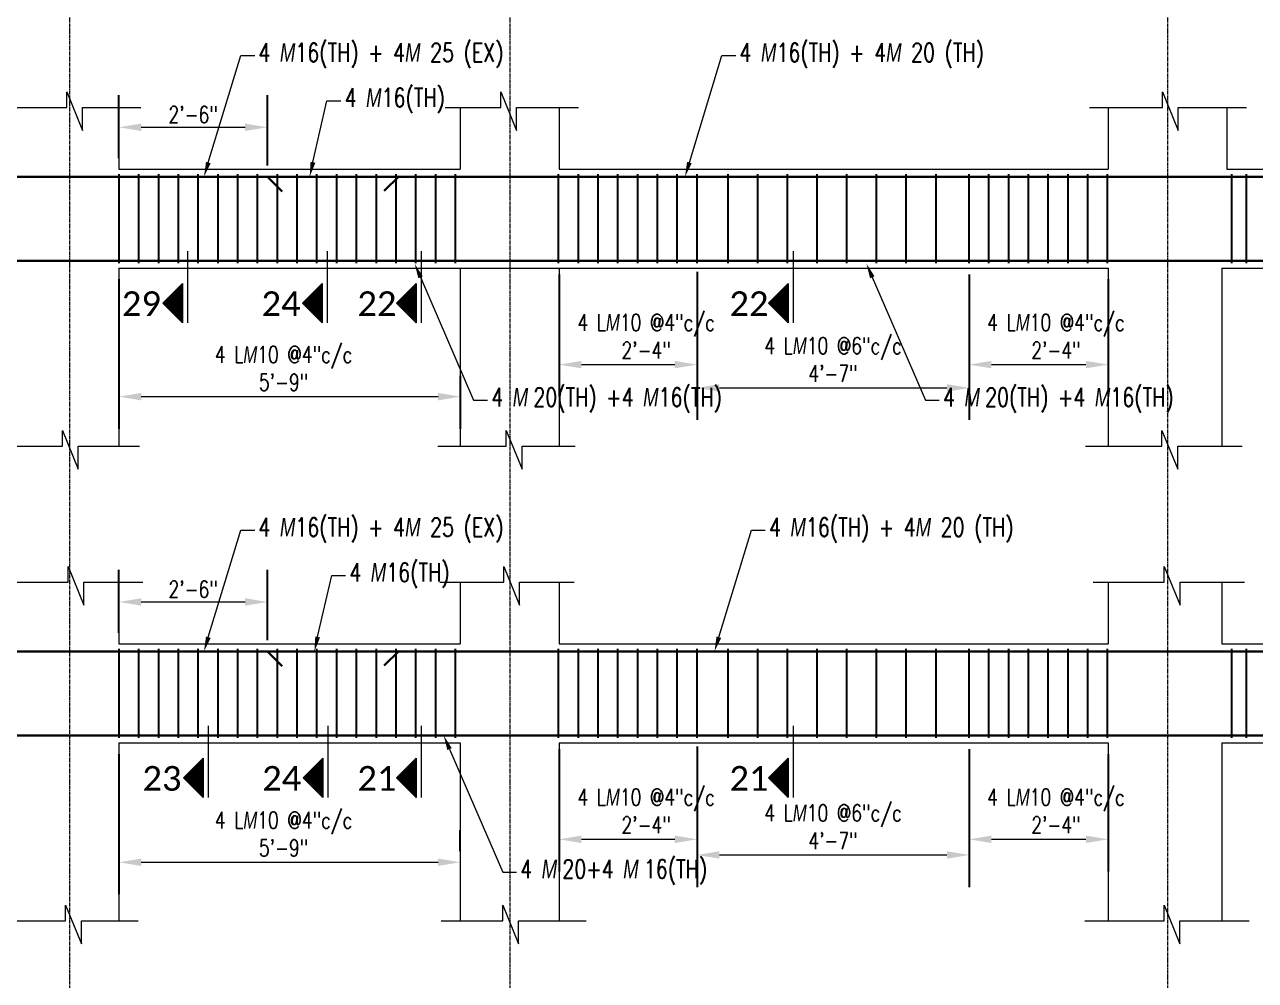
# Model space of a CAD drawing. Header units: inches. Extents: x 0 to 162649, y -36601 to -26324.
# Drawn here: x 155912.2 to 156161, y -35389.5 to -35196.2 of the extents above; entities that cross this region are included whole.
import ezdxf
from ezdxf import colors
from ezdxf.entities.mleader import LeaderData, LeaderLine
from ezdxf.math import Vec2, Vec3

# ---------------------------------------------------------------- set-up
doc = ezdxf.new("R2010")
doc.units = ezdxf.units.IN
doc.header["$MEASUREMENT"] = 0
doc.linetypes.add('CENTER2', pattern=[1.125, 0.75, -0.125, 0.125, -0.125])
for name, color, linetype, lineweight in [('Cen', 9, 'CENTER2', 5), ('Dim', 1, 'Continuous', 13), ('dimention', 1, 'Continuous', 13), ('hatch', 252, 'Continuous', 0), ('OL_AR_Text', 140, 'Continuous', 5), ('Rein', 3, 'Continuous', 30), ('Stirrups', 191, 'Continuous', 25), ('TEXT', 7, 'Continuous', 9)]:
    doc.layers.add(name, color=color, linetype=linetype, lineweight=lineweight)
doc.styles.add('1-8 Annotative Text', font='calibri.ttf', dxfattribs={"height": 0.125})
doc.styles.add('DIM', font='simplex.shx', dxfattribs={"width": 0.75})
doc.dimstyles.get("Standard").update_dxf_attribs({"dimscale": 36, "dimtxt": 0.09375, "dimasz": 0.125, "dimexe": 0.18, "dimexo": 0.0625, "dimgap": 0.015625, "dimtad": 1, "dimdec": 0, "dimzin": 0, "dimdsep": 46, "dimlunit": 4, "dimtxsty": 'DIM', "dimcen": 0.09, "dimadec": 0, "dimazin": 0, "dimtfac": 0.75, "dimtdec": 0, "dimtmove": 0, "dimatfit": 3, "dimfxl": 1, "dimtolj": 1, "dimtzin": 0, "dimlwd": 9, "dimarcsym": 0})

# ---------------------------------------------------------------- blocks, each defined once
blk = doc.blocks.new('*D181')
at = {"layer": 'Defpoints', "color": 0, "transparency": 16777216}
for p in [(155961.31, -35313), (155931.31, -35321.5), (155961.31, -35323)]:
    blk.add_point(p, dxfattribs=at)
at = {"layer": 'dimention', "color": 0, "lineweight": -2, "transparency": 16777216}
for p, q in [((155931.31, -35319.25), (155931.31, -35306.52)), ((155961.31, -35320.75), (155961.31, -35306.52))]:
    blk.add_line(p, q, dxfattribs=at)
at = {"layer": 'dimention', "color": 0, "lineweight": 9, "transparency": 16777216}
blk.add_line((155935.81, -35313), (155956.81, -35313), dxfattribs=at)
at = {"layer": 'dimention', "color": 0, "transparency": 16777216}
for points in [[(155935.81, -35312.25), (155935.81, -35313.75), (155931.31, -35313)], [(155956.81, -35312.25), (155956.81, -35313.75), (155961.31, -35313)]]:
    blk.add_solid(points, dxfattribs=at)
at = {"layer": 'dimention', "color": 0, "transparency": 16777216, "insert": (155946.31, -35310.43), "char_height": 3.375, "attachment_point": 5, "style": 'DIM'}
blk.add_mtext('\\A1;2\'-6"', dxfattribs=at)
blk = doc.blocks.new('*D192')
at = {"layer": 'Defpoints', "color": 0, "transparency": 16777216}
for p in [(155961.31, -35217), (155931.31, -35225.5), (155961.31, -35227)]:
    blk.add_point(p, dxfattribs=at)
at = {"layer": 'dimention', "color": 0, "lineweight": -2, "transparency": 16777216}
for p, q in [((155931.31, -35223.25), (155931.31, -35210.52)), ((155961.31, -35224.75), (155961.31, -35210.52))]:
    blk.add_line(p, q, dxfattribs=at)
at = {"layer": 'dimention', "color": 0, "lineweight": 9, "transparency": 16777216}
blk.add_line((155935.81, -35217), (155956.81, -35217), dxfattribs=at)
at = {"layer": 'dimention', "color": 0, "transparency": 16777216}
for points in [[(155935.81, -35216.25), (155935.81, -35217.75), (155931.31, -35217)], [(155956.81, -35216.25), (155956.81, -35217.75), (155961.31, -35217)]]:
    blk.add_solid(points, dxfattribs=at)
at = {"layer": 'dimention', "color": 0, "transparency": 16777216, "insert": (155946.31, -35214.43), "char_height": 3.375, "attachment_point": 5, "style": 'DIM'}
blk.add_mtext('\\A1;2\'-6"', dxfattribs=at)
blk = doc.blocks.new('*D341')
at = {"layer": 'Defpoints', "color": 0, "transparency": 16777216}
for p in [(156103.17, -35244.5), (156131.28, -35245.5), (156131.28, -35265)]:
    blk.add_point(p, dxfattribs=at)
at = {"layer": 'dimention', "color": 0, "lineweight": -2, "transparency": 16777216}
for p, q in [((156103.17, -35246.75), (156103.17, -35271.48)), ((156131.28, -35247.75), (156131.28, -35271.48))]:
    blk.add_line(p, q, dxfattribs=at)
at = {"layer": 'dimention', "color": 0, "lineweight": 9, "transparency": 16777216}
blk.add_line((156107.67, -35265), (156126.78, -35265), dxfattribs=at)
at = {"layer": 'dimention', "color": 0, "transparency": 16777216}
for points in [[(156107.67, -35264.25), (156107.67, -35265.75), (156103.17, -35265)], [(156126.78, -35264.25), (156126.78, -35265.75), (156131.28, -35265)]]:
    blk.add_solid(points, dxfattribs=at)
at = {"layer": 'dimention', "color": 0, "transparency": 16777216, "insert": (156120.74, -35259.29), "char_height": 3.375, "attachment_point": 5, "style": 'DIM'}
blk.add_mtext('\\A1;4 L{\\A0;\\Fgothici|c0;\\W0.75;M}10 @4"c/c\\P2\'-4"', dxfattribs=at)
blk = doc.blocks.new('*D342')
at = {"layer": 'Defpoints', "color": 0, "transparency": 16777216}
for p in [(156048.18, -35244), (156103.17, -35244.5), (156103.17, -35269.71)]:
    blk.add_point(p, dxfattribs=at)
at = {"layer": 'dimention', "color": 0, "lineweight": -2, "transparency": 16777216}
for p, q in [((156048.18, -35246.25), (156048.18, -35276.19)), ((156103.17, -35246.75), (156103.17, -35276.19))]:
    blk.add_line(p, q, dxfattribs=at)
at = {"layer": 'dimention', "color": 0, "lineweight": 9, "transparency": 16777216}
blk.add_line((156052.68, -35269.71), (156098.67, -35269.71), dxfattribs=at)
at = {"layer": 'dimention', "color": 0, "transparency": 16777216}
for points in [[(156052.68, -35268.96), (156052.68, -35270.46), (156048.18, -35269.71)], [(156098.67, -35268.96), (156098.67, -35270.46), (156103.17, -35269.71)]]:
    blk.add_solid(points, dxfattribs=at)
at = {"layer": 'dimention', "color": 0, "transparency": 16777216, "insert": (156075.67, -35264), "char_height": 3.375, "attachment_point": 5, "style": 'DIM'}
blk.add_mtext('\\A1;4 L{\\A0;\\Fgothici|c0;\\W0.75;M}10 @6"c/c\\P4\'-7"', dxfattribs=at)
blk = doc.blocks.new('*D340')
at = {"layer": 'Defpoints', "color": 0, "transparency": 16777216}
for p in [(156020.31, -35244.5), (156048.18, -35244.5), (156048.18, -35265)]:
    blk.add_point(p, dxfattribs=at)
at = {"layer": 'dimention', "color": 0, "lineweight": -2, "transparency": 16777216}
for p, q in [((156020.31, -35246.75), (156020.31, -35271.48)), ((156048.18, -35246.75), (156048.18, -35271.48))]:
    blk.add_line(p, q, dxfattribs=at)
at = {"layer": 'dimention', "color": 0, "lineweight": 9, "transparency": 16777216}
blk.add_line((156024.81, -35265), (156043.68, -35265), dxfattribs=at)
at = {"layer": 'dimention', "color": 0, "transparency": 16777216}
for points in [[(156024.81, -35264.25), (156024.81, -35265.75), (156020.31, -35265)], [(156043.68, -35264.25), (156043.68, -35265.75), (156048.18, -35265)]]:
    blk.add_solid(points, dxfattribs=at)
at = {"layer": 'dimention', "color": 0, "transparency": 16777216, "insert": (156037.88, -35259.29), "char_height": 3.375, "attachment_point": 5, "style": 'DIM'}
blk.add_mtext('\\A1;4 L{\\A0;\\Fgothici|c0;\\W0.75;M}10 @4"c/c\\P2\'-4"', dxfattribs=at)
blk = doc.blocks.new('*D344')
at = {"layer": 'Defpoints', "color": 0, "transparency": 16777216}
for p in [(156103.17, -35340.5), (156131.28, -35341.5), (156131.28, -35361)]:
    blk.add_point(p, dxfattribs=at)
at = {"layer": 'dimention', "color": 0, "lineweight": -2, "transparency": 16777216}
for p, q in [((156103.17, -35342.75), (156103.17, -35367.48)), ((156131.28, -35343.75), (156131.28, -35367.48))]:
    blk.add_line(p, q, dxfattribs=at)
at = {"layer": 'dimention', "color": 0, "lineweight": 9, "transparency": 16777216}
blk.add_line((156107.67, -35361), (156126.78, -35361), dxfattribs=at)
at = {"layer": 'dimention', "color": 0, "transparency": 16777216}
for points in [[(156107.67, -35360.25), (156107.67, -35361.75), (156103.17, -35361)], [(156126.78, -35360.25), (156126.78, -35361.75), (156131.28, -35361)]]:
    blk.add_solid(points, dxfattribs=at)
at = {"layer": 'dimention', "color": 0, "transparency": 16777216, "insert": (156120.74, -35355.29), "char_height": 3.375, "attachment_point": 5, "style": 'DIM'}
blk.add_mtext('\\A1;4 L{\\A0;\\Fgothici|c0;\\W0.75;M}10 @4"c/c\\P2\'-4"', dxfattribs=at)
blk = doc.blocks.new('*D345')
at = {"layer": 'Defpoints', "color": 0, "transparency": 16777216}
for p in [(156048.18, -35340), (156103.17, -35340.5), (156103.17, -35364.17)]:
    blk.add_point(p, dxfattribs=at)
at = {"layer": 'dimention', "color": 0, "lineweight": -2, "transparency": 16777216}
for p, q in [((156048.18, -35342.25), (156048.18, -35370.65)), ((156103.17, -35342.75), (156103.17, -35370.65))]:
    blk.add_line(p, q, dxfattribs=at)
at = {"layer": 'dimention', "color": 0, "lineweight": 9, "transparency": 16777216}
blk.add_line((156052.68, -35364.17), (156098.67, -35364.17), dxfattribs=at)
at = {"layer": 'dimention', "color": 0, "transparency": 16777216}
for points in [[(156052.68, -35363.42), (156052.68, -35364.92), (156048.18, -35364.17)], [(156098.67, -35363.42), (156098.67, -35364.92), (156103.17, -35364.17)]]:
    blk.add_solid(points, dxfattribs=at)
at = {"layer": 'dimention', "color": 0, "transparency": 16777216, "insert": (156075.67, -35358.47), "char_height": 3.375, "attachment_point": 5, "style": 'DIM'}
blk.add_mtext('\\A1;4 L{\\A0;\\Fgothici|c0;\\W0.75;M}10 @6"c/c\\P4\'-7"', dxfattribs=at)
blk = doc.blocks.new('*D343')
at = {"layer": 'Defpoints', "color": 0, "transparency": 16777216}
for p in [(156020.31, -35340.5), (156048.18, -35340.5), (156048.18, -35361)]:
    blk.add_point(p, dxfattribs=at)
at = {"layer": 'dimention', "color": 0, "lineweight": -2, "transparency": 16777216}
for p, q in [((156020.31, -35342.75), (156020.31, -35367.48)), ((156048.18, -35342.75), (156048.18, -35367.48))]:
    blk.add_line(p, q, dxfattribs=at)
at = {"layer": 'dimention', "color": 0, "lineweight": 9, "transparency": 16777216}
blk.add_line((156024.81, -35361), (156043.68, -35361), dxfattribs=at)
at = {"layer": 'dimention', "color": 0, "transparency": 16777216}
for points in [[(156024.81, -35360.25), (156024.81, -35361.75), (156020.31, -35361)], [(156043.68, -35360.25), (156043.68, -35361.75), (156048.18, -35361)]]:
    blk.add_solid(points, dxfattribs=at)
at = {"layer": 'dimention', "color": 0, "transparency": 16777216, "insert": (156037.88, -35355.29), "char_height": 3.375, "attachment_point": 5, "style": 'DIM'}
blk.add_mtext('\\A1;4 L{\\A0;\\Fgothici|c0;\\W0.75;M}10 @4"c/c\\P2\'-4"', dxfattribs=at)
blk = doc.blocks.new('*D364')
at = {"layer": 'Defpoints', "color": 0, "transparency": 16777216}
for p in [(155931.31, -35245.5), (156000.31, -35265), (156000.31, -35271.48)]:
    blk.add_point(p, dxfattribs=at)
at = {"layer": 'dimention', "color": 0, "lineweight": -2, "transparency": 16777216}
for p, q in [((155931.31, -35247.75), (155931.31, -35277.96)), ((156000.31, -35267.25), (156000.31, -35277.96))]:
    blk.add_line(p, q, dxfattribs=at)
at = {"layer": 'dimention', "color": 0, "lineweight": 9, "transparency": 16777216}
blk.add_line((155935.81, -35271.48), (155995.81, -35271.48), dxfattribs=at)
at = {"layer": 'dimention', "color": 0, "transparency": 16777216}
for points in [[(155935.81, -35270.73), (155935.81, -35272.23), (155931.31, -35271.48)], [(155995.81, -35270.73), (155995.81, -35272.23), (156000.31, -35271.48)]]:
    blk.add_solid(points, dxfattribs=at)
at = {"layer": 'dimention', "color": 0, "transparency": 16777216, "insert": (155964.59, -35265.77), "char_height": 3.375, "attachment_point": 5, "style": 'DIM'}
blk.add_mtext('\\A1;4 L{\\A0;\\Fgothici|c0;\\W0.75;M}10 @4"c/c\\P5\'-9"', dxfattribs=at)
blk = doc.blocks.new('*D365')
at = {"layer": 'Defpoints', "color": 0, "transparency": 16777216}
for p in [(155931.31, -35341.5), (156000.31, -35365.64), (156000.31, -35365.64)]:
    blk.add_point(p, dxfattribs=at)
at = {"layer": 'dimention', "color": 0, "lineweight": -2, "transparency": 16777216}
for p, q in [((155931.31, -35343.75), (155931.31, -35372.12)), ((156000.31, -35363.39), (156000.31, -35359.16))]:
    blk.add_line(p, q, dxfattribs=at)
at = {"layer": 'dimention', "color": 0, "lineweight": 9, "transparency": 16777216}
blk.add_line((155935.81, -35365.64), (155995.81, -35365.64), dxfattribs=at)
at = {"layer": 'dimention', "color": 0, "transparency": 16777216}
for points in [[(155935.81, -35364.89), (155935.81, -35366.39), (155931.31, -35365.64)], [(155995.81, -35364.89), (155995.81, -35366.39), (156000.31, -35365.64)]]:
    blk.add_solid(points, dxfattribs=at)
at = {"layer": 'dimention', "color": 0, "transparency": 16777216, "insert": (155964.59, -35359.94), "char_height": 3.375, "attachment_point": 5, "style": 'DIM'}
blk.add_mtext('\\A1;4 L{\\A0;\\Fgothici|c0;\\W0.75;M}10 @4"c/c\\P5\'-9"', dxfattribs=at)

msp = doc.modelspace()

# ---------------------------------------------------------------- hatches: boundary and pattern name
at = {"layer": 'Dim'}
h = msp.add_hatch(dxfattribs=at)
h.set_pattern_fill('ANSI31', color=256)
h.set_pattern_definition([(45, (-1015.52021, 650), (-0.08838834765, 0.08838834765), [])])
h.paths.add_polyline_path([(155944.17, -35252.57), (155944.17, -35248.57), (155940.17, -35252.57), (155944.17, -35256.57)])
h = msp.add_hatch(dxfattribs=at)
h.set_pattern_fill('ANSI31', color=256)
h.set_pattern_definition([(45, (-987.27686, 650), (-0.08838834765, 0.08838834765), [])])
h.paths.add_polyline_path([(155972.41, -35252.57), (155972.41, -35248.57), (155968.41, -35252.57), (155972.41, -35256.57)])
h = msp.add_hatch(dxfattribs=at)
h.set_pattern_fill('ANSI31', color=256)
h.set_pattern_definition([(45, (-968.31043, 650), (-0.08838834765, 0.08838834765), [])])
h.paths.add_polyline_path([(155991.38, -35252.57), (155991.38, -35248.57), (155987.38, -35252.57), (155991.38, -35256.57)])
h = msp.add_hatch(dxfattribs=at)
h.set_pattern_fill('ANSI31', color=256)
h.set_pattern_definition([(45, (-893.10547, 650), (-0.08838834765, 0.08838834765), [])])
h.paths.add_polyline_path([(156066.59, -35252.57), (156066.59, -35248.57), (156062.59, -35252.57), (156066.59, -35256.57)])
h = msp.add_hatch(dxfattribs=at)
h.set_pattern_fill('ANSI31', color=256)
h.set_pattern_definition([(45, (-1011.35921, 554), (-0.08838834765, 0.08838834765), [])])
h.paths.add_polyline_path([(155948.33, -35348.57), (155948.33, -35344.57), (155944.33, -35348.57), (155948.33, -35352.57)])
h = msp.add_hatch(dxfattribs=at)
h.set_pattern_fill('ANSI31', color=256)
h.set_pattern_definition([(45, (-987.15224, 554), (-0.08838834765, 0.08838834765), [])])
h.paths.add_polyline_path([(155972.54, -35348.57), (155972.54, -35344.57), (155968.54, -35348.57), (155972.54, -35352.57)])
h = msp.add_hatch(dxfattribs=at)
h.set_pattern_fill('ANSI31', color=256)
h.set_pattern_definition([(45, (-968.31043, 554), (-0.08838834765, 0.08838834765), [])])
h.paths.add_polyline_path([(155991.38, -35348.57), (155991.38, -35344.57), (155987.38, -35348.57), (155991.38, -35352.57)])
h = msp.add_hatch(dxfattribs=at)
h.set_pattern_fill('ANSI31', color=256)
h.set_pattern_definition([(45, (-893.10547, 554), (-0.08838834765, 0.08838834765), [])])
h.paths.add_polyline_path([(156066.59, -35348.57), (156066.59, -35344.57), (156062.59, -35348.57), (156066.59, -35352.57)])

# ---------------------------------------------------------------- linework, layer by layer
at = {"layer": 'Cen'}
for p, q in [((155921.31, -35102.69), (155921.31, -35927.5)), ((156010.31, -35102.69), (156010.31, -35927.5)), ((156143.28, -35102.69), (156143.28, -35927.5))]:
    msp.add_line(p, q, dxfattribs=at)
at = {"layer": 'Dim'}
for p, q in [((155945.17, -35242.07), (155945.17, -35256.57)), ((155973.41, -35242.07), (155973.41, -35256.57)), ((155992.38, -35242.07), (155992.38, -35256.57)), ((156067.59, -35242.07), (156067.59, -35256.57)), ((155940.17, -35252.57), (155944.17, -35248.57)), ((155944.17, -35248.57), (155944.17, -35256.57)), ((155968.41, -35252.57), (155972.41, -35248.57)), ((155972.41, -35248.57), (155972.41, -35256.57)), ((155987.38, -35252.57), (155991.38, -35248.57)), ((155991.38, -35248.57), (155991.38, -35256.57)), ((156062.59, -35252.57), (156066.59, -35248.57)), ((156066.59, -35248.57), (156066.59, -35256.57)), ((155940.17, -35252.57), (155944.17, -35256.57)), ((155944.17, -35256.57), (155944.17, -35252.57)), ((155968.41, -35252.57), (155972.41, -35256.57)), ((155972.41, -35256.57), (155972.41, -35252.57)), ((155987.38, -35252.57), (155991.38, -35256.57)), ((155991.38, -35256.57), (155991.38, -35252.57)), ((156062.59, -35252.57), (156066.59, -35256.57)), ((156066.59, -35256.57), (156066.59, -35252.57)), ((155949.33, -35338.07), (155949.33, -35352.57)), ((155973.54, -35338.07), (155973.54, -35352.57)), ((155992.38, -35338.07), (155992.38, -35352.57)), ((156067.59, -35338.07), (156067.59, -35352.57)), ((155944.33, -35348.57), (155948.33, -35344.57)), ((155948.33, -35344.57), (155948.33, -35352.57)), ((155968.54, -35348.57), (155972.54, -35344.57)), ((155972.54, -35344.57), (155972.54, -35352.57)), ((155987.38, -35348.57), (155991.38, -35344.57)), ((155991.38, -35344.57), (155991.38, -35352.57)), ((156062.59, -35348.57), (156066.59, -35344.57)), ((156066.59, -35344.57), (156066.59, -35352.57)), ((155944.33, -35348.57), (155948.33, -35352.57)), ((155948.33, -35352.57), (155948.33, -35348.57)), ((155968.54, -35348.57), (155972.54, -35352.57)), ((155972.54, -35352.57), (155972.54, -35348.57)), ((155987.38, -35348.57), (155991.38, -35352.57)), ((155991.38, -35352.57), (155991.38, -35348.57)), ((156062.59, -35348.57), (156066.59, -35352.57)), ((156066.59, -35352.57), (156066.59, -35348.57))]:
    msp.add_line(p, q, dxfattribs=at)
at = {"layer": 'hatch'}
for p, q in [((155920.74, -35213), (155920.74, -35209.83)), ((155920.74, -35209.83), (155923.93, -35217.63)), ((156008.48, -35213), (156008.48, -35209.83)), ((156008.48, -35209.83), (156011.66, -35217.63)), ((156142.28, -35213), (156142.28, -35209.83)), ((156142.28, -35209.83), (156145.46, -35217.63)), ((155906.86, -35213), (155920.74, -35213)), ((155923.93, -35217.63), (155923.93, -35213)), ((155923.93, -35213), (155935.74, -35213)), ((155931.31, -35213), (155931.31, -35225.5)), ((155997.27, -35213), (156008.48, -35213)), ((156000.31, -35213), (156000.31, -35225.5)), ((156011.66, -35217.63), (156011.66, -35213)), ((156011.66, -35213), (156024.2, -35213)), ((156020.31, -35213), (156020.31, -35225.5)), ((156127.51, -35213), (156142.28, -35213)), ((156131.28, -35213), (156131.28, -35225.5)), ((156145.46, -35217.63), (156145.46, -35213)), ((156145.46, -35213), (156159.25, -35213)), ((156155.28, -35213), (156155.28, -35225.5)), ((155931.31, -35225.5), (156000.31, -35225.5)), ((156020.31, -35225.5), (156131.28, -35225.5)), ((156155.28, -35225.5), (156224.28, -35225.5)), ((155931.31, -35245.5), (155931.31, -35281.5)), ((155931.31, -35245.5), (156131.28, -35245.5)), ((156000.31, -35245.5), (156000.31, -35281.5)), ((156020.31, -35245.5), (156020.31, -35281.5)), ((156131.28, -35245.5), (156131.28, -35281.5)), ((156154.28, -35245.5), (156154.28, -35281.5)), ((156154.28, -35245.5), (156224.28, -35245.5)), ((155919.87, -35281.5), (155919.87, -35278.33)), ((155919.87, -35278.33), (155923.06, -35286.13)), ((156009.61, -35281.5), (156009.61, -35278.33)), ((156009.61, -35278.33), (156012.79, -35286.13)), ((156142.16, -35281.5), (156142.16, -35278.33)), ((156142.16, -35278.33), (156145.34, -35286.13)), ((155906.64, -35281.5), (155919.87, -35281.5)), ((155923.06, -35286.13), (155923.06, -35281.5)), ((155923.06, -35281.5), (155935.49, -35281.5)), ((155995.77, -35281.5), (156009.61, -35281.5)), ((156012.79, -35286.13), (156012.79, -35281.5)), ((156012.79, -35281.5), (156023.55, -35281.5)), ((156126.72, -35281.5), (156142.16, -35281.5)), ((156145.34, -35286.13), (156145.34, -35281.5)), ((156145.34, -35281.5), (156158.38, -35281.5)), ((155921.03, -35309), (155921.03, -35305.83)), ((155921.03, -35305.83), (155924.22, -35313.63)), ((156009.12, -35309), (156009.12, -35305.83)), ((156009.12, -35305.83), (156012.31, -35313.63)), ((156142.63, -35309), (156142.63, -35305.83)), ((156142.63, -35305.83), (156145.81, -35313.63)), ((155906.16, -35309), (155921.03, -35309)), ((155924.22, -35313.63), (155924.22, -35309)), ((155924.22, -35309), (155936.11, -35309)), ((155931.31, -35309), (155931.31, -35321.5)), ((155996.19, -35309), (156009.12, -35309)), ((156000.31, -35309), (156000.31, -35321.5)), ((156012.31, -35313.63), (156012.31, -35309)), ((156012.31, -35309), (156023.31, -35309)), ((156020.31, -35309), (156020.31, -35321.5)), ((156128.23, -35309), (156142.63, -35309)), ((156131.28, -35309), (156131.28, -35321.5)), ((156145.81, -35313.63), (156145.81, -35309)), ((156145.81, -35309), (156158.82, -35309)), ((156154.28, -35309), (156154.28, -35321.5)), ((155931.31, -35321.5), (156000.31, -35321.5)), ((156020.31, -35321.5), (156131.28, -35321.5)), ((156154.28, -35321.5), (156224.28, -35321.5)), ((155931.31, -35341.5), (155931.31, -35377.5)), ((155931.31, -35341.5), (156000.31, -35341.5)), ((156000.31, -35341.5), (156000.31, -35377.5)), ((156020.31, -35341.5), (156020.31, -35377.5)), ((156020.31, -35341.5), (156131.28, -35341.5)), ((156131.28, -35341.5), (156131.28, -35377.5)), ((156154.28, -35341.5), (156154.28, -35377.5)), ((156154.28, -35341.5), (156224.28, -35341.5)), ((155920.53, -35377.5), (155920.53, -35374.33)), ((155920.53, -35374.33), (155923.71, -35382.13)), ((156008.92, -35377.5), (156008.92, -35374.33)), ((156008.92, -35374.33), (156012.11, -35382.13)), ((156142.61, -35377.5), (156142.61, -35374.33)), ((156142.61, -35374.33), (156145.8, -35382.13)), ((155908.12, -35377.5), (155920.53, -35377.5)), ((155923.71, -35382.13), (155923.71, -35377.5)), ((155923.71, -35377.5), (155935.17, -35377.5)), ((155996.41, -35377.5), (156008.92, -35377.5)), ((156012.11, -35382.13), (156012.11, -35377.5)), ((156012.11, -35377.5), (156025.74, -35377.5)), ((156126.6, -35377.5), (156142.61, -35377.5)), ((156145.8, -35382.13), (156145.8, -35377.5)), ((156145.8, -35377.5), (156159.81, -35377.5))]:
    msp.add_line(p, q, dxfattribs=at)
at = {"layer": 'Rein'}
for p, q in [((155964.31, -35230), (155961.31, -35227)), ((155984.94, -35229.88), (155987.94, -35226.88)), ((155964.31, -35326), (155961.31, -35323)), ((155984.94, -35325.88), (155987.94, -35322.88))]:
    msp.add_line(p, q, dxfattribs=at)
for points in [[(156222.19, -35244), (156222.19, -35228, 0.414214), (156221.19, -35227), (155508.06, -35227, 0.414214), (155507.06, -35228), (155507.06, -35244.5)], [(155575.06, -35244), (156220.69, -35244, 0.414214), (156221.69, -35243), (156221.69, -35228.5)], [(156222.19, -35340), (156222.19, -35324, 0.414214), (156221.19, -35323), (155508.06, -35323, 0.414214), (155507.06, -35324), (155507.06, -35340.52)], [(155575.06, -35340), (156220.69, -35340, 0.414214), (156221.69, -35339), (156221.69, -35324.5)]]:
    msp.add_lwpolyline(points, format="xyb", dxfattribs=at)
at = {"layer": 'Stirrups'}
for p, q in [((155931.34, -35244.5), (155931.34, -35226.5)), ((155935.34, -35244.5), (155935.34, -35226.5)), ((155939.34, -35244.5), (155939.34, -35226.5)), ((155943.34, -35244.5), (155943.34, -35226.5)), ((155947.34, -35244.5), (155947.34, -35226.5)), ((155951.34, -35244.5), (155951.34, -35226.5)), ((155955.34, -35244.5), (155955.34, -35226.5)), ((155959.34, -35244.5), (155959.34, -35226.5)), ((155963.34, -35244.5), (155963.34, -35226.5)), ((155967.34, -35244.5), (155967.34, -35226.5)), ((155971.34, -35244.5), (155971.34, -35226.5)), ((155975.34, -35244.5), (155975.34, -35226.5)), ((155979.34, -35244.5), (155979.34, -35226.5)), ((155983.34, -35244.5), (155983.34, -35226.5)), ((155987.34, -35244.5), (155987.34, -35226.5)), ((155991.34, -35244.5), (155991.34, -35226.5)), ((155995.34, -35244.5), (155995.34, -35226.5)), ((155999.34, -35244.5), (155999.34, -35226.5)), ((156020.18, -35244.5), (156020.18, -35226.5)), ((156024.18, -35244.5), (156024.18, -35226.5)), ((156028.18, -35244.5), (156028.18, -35226.5)), ((156032.18, -35244.5), (156032.18, -35226.5)), ((156036.18, -35244.5), (156036.18, -35226.5)), ((156040.18, -35244.5), (156040.18, -35226.5)), ((156044.18, -35244.5), (156044.18, -35226.5)), ((156048.18, -35244.5), (156048.18, -35226.5)), ((156054.48, -35244.5), (156054.48, -35226.5)), ((156060.48, -35244.5), (156060.48, -35226.5)), ((156066.48, -35244.5), (156066.48, -35226.5)), ((156072.48, -35244.5), (156072.48, -35226.5)), ((156078.48, -35244.5), (156078.48, -35226.5)), ((156084.48, -35244.5), (156084.48, -35226.5)), ((156090.48, -35244.5), (156090.48, -35226.5)), ((156096.48, -35244.5), (156096.48, -35226.5)), ((156103.17, -35244.5), (156103.17, -35226.5)), ((156107.17, -35244.5), (156107.17, -35226.5)), ((156111.17, -35244.5), (156111.17, -35226.5)), ((156115.17, -35244.5), (156115.17, -35226.5)), ((156119.17, -35244.5), (156119.17, -35226.5)), ((156123.17, -35244.5), (156123.17, -35226.5)), ((156127.17, -35244.5), (156127.17, -35226.5)), ((156131.17, -35244.5), (156131.17, -35226.5)), ((156156.28, -35244.5), (156156.28, -35226.5)), ((156159.28, -35244.5), (156159.28, -35226.5)), ((155931.34, -35340.5), (155931.34, -35322.5)), ((155935.34, -35340.5), (155935.34, -35322.5)), ((155939.34, -35340.5), (155939.34, -35322.5)), ((155943.34, -35340.5), (155943.34, -35322.5)), ((155947.34, -35340.5), (155947.34, -35322.5)), ((155951.34, -35340.5), (155951.34, -35322.5)), ((155955.34, -35340.5), (155955.34, -35322.5)), ((155959.34, -35340.5), (155959.34, -35322.5)), ((155963.34, -35340.5), (155963.34, -35322.5)), ((155967.34, -35340.5), (155967.34, -35322.5)), ((155971.34, -35340.5), (155971.34, -35322.5)), ((155975.34, -35340.5), (155975.34, -35322.5)), ((155979.34, -35340.5), (155979.34, -35322.5)), ((155983.34, -35340.5), (155983.34, -35322.5)), ((155987.34, -35340.5), (155987.34, -35322.5)), ((155991.34, -35340.5), (155991.34, -35322.5)), ((155995.34, -35340.5), (155995.34, -35322.5)), ((155999.34, -35340.5), (155999.34, -35322.5)), ((156020.18, -35340.5), (156020.18, -35322.5)), ((156024.18, -35340.5), (156024.18, -35322.5)), ((156028.18, -35340.5), (156028.18, -35322.5)), ((156032.18, -35340.5), (156032.18, -35322.5)), ((156036.18, -35340.5), (156036.18, -35322.5)), ((156040.18, -35340.5), (156040.18, -35322.5)), ((156044.18, -35340.5), (156044.18, -35322.5)), ((156048.18, -35340.5), (156048.18, -35322.5)), ((156054.48, -35340.5), (156054.48, -35322.5)), ((156060.48, -35340.5), (156060.48, -35322.5)), ((156066.48, -35340.5), (156066.48, -35322.5)), ((156072.48, -35340.5), (156072.48, -35322.5)), ((156078.48, -35340.5), (156078.48, -35322.5)), ((156084.48, -35340.5), (156084.48, -35322.5)), ((156090.48, -35340.5), (156090.48, -35322.5)), ((156096.48, -35340.5), (156096.48, -35322.5)), ((156103.17, -35340.5), (156103.17, -35322.5)), ((156107.17, -35340.5), (156107.17, -35322.5)), ((156111.17, -35340.5), (156111.17, -35322.5)), ((156115.17, -35340.5), (156115.17, -35322.5)), ((156119.17, -35340.5), (156119.17, -35322.5)), ((156123.17, -35340.5), (156123.17, -35322.5)), ((156127.17, -35340.5), (156127.17, -35322.5)), ((156131.17, -35340.5), (156131.17, -35322.5)), ((156156.28, -35340.5), (156156.28, -35322.5)), ((156159.28, -35340.5), (156159.28, -35322.5))]:
    msp.add_line(p, q, dxfattribs=at)

# ---------------------------------------------------------------- texts
at = {"layer": 'OL_AR_Text', "char_height": 5, "width": 3.8192065e-317, "attachment_point": 1, "style": '1-8 Annotative Text'}
for s, insert in [('29', (155931.89, -35250.18)), ('24', (155960.13, -35250.18)), ('22', (155979.51, -35250.18)), ('22', (156054.72, -35250.18)), ('23', (155936.05, -35346.18)), ('24', (155960.26, -35346.18)), ('21', (155979.51, -35346.18)), ('21', (156054.72, -35346.18))]:
    msp.add_mtext(s, dxfattribs=dict(at, insert=insert))

# ---------------------------------------------------------------- dimensions: what is measured, and where the dimension line sits
at = {"layer": 'dimention'}
for base, p1, p2, picture, middle in [((155961.31, -35217), (155931.31, -35225.5), (155961.31, -35227), '*D192', (155946.31, -35214.43)), ((155961.31, -35313), (155931.31, -35321.5), (155961.31, -35323), '*D181', (155946.31, -35310.43))]:
    dim = msp.add_linear_dim(base=base, p1=p1, p2=p2, dimstyle='Standard', dxfattribs=at)
    dim.commit()
    dim.dimension.update_dxf_attribs({"geometry": picture, "text_midpoint": middle})
for base, p1, p2, picture, middle in [((156103.17, -35269.71), (156048.18, -35244), (156103.17, -35244.5), '*D342', (156075.67, -35264)), ((156103.17, -35364.17), (156048.18, -35340), (156103.17, -35340.5), '*D345', (156075.67, -35358.47))]:
    dim = msp.add_linear_dim(base=base, p1=p1, p2=p2, text='4 L{\\A0;\\Fgothici|c0;\\W0.75;M}10 @6"c/c\\P<>', dimstyle='Standard', dxfattribs=at)
    dim.commit()
    dim.dimension.update_dxf_attribs({"geometry": picture, "text_midpoint": middle})
for base, p1, p2, picture, middle in [((156000.31, -35271.48), (155931.31, -35245.5), (156000.31, -35265), '*D364', (155964.59, -35271.48)), ((156048.18, -35265), (156020.31, -35244.5), (156048.18, -35244.5), '*D340', (156037.88, -35265)), ((156131.28, -35265), (156103.17, -35244.5), (156131.28, -35245.5), '*D341', (156120.74, -35265)), ((156048.18, -35361), (156020.31, -35340.5), (156048.18, -35340.5), '*D343', (156037.88, -35361)), ((156131.28, -35361), (156103.17, -35340.5), (156131.28, -35341.5), '*D344', (156120.74, -35361)), ((156000.31, -35365.64), (155931.31, -35341.5), (156000.31, -35365.64), '*D365', (155964.59, -35365.64))]:
    dim = msp.add_linear_dim(base=base, p1=p1, p2=p2, text='4 L{\\A0;\\Fgothici|c0;\\W0.75;M}10 @4"c/c\\P<>', dimstyle='Standard', dxfattribs=at)
    dim.commit()
    dim.dimension.update_dxf_attribs({"geometry": picture, "text_midpoint": middle, "dimtype": 160})

# ---------------------------------------------------------------- leaders
at = {"layer": 'TEXT'}
ml = msp.add_multileader_mtext('Standard', dxfattribs=at)
ml.set_content('4 {\\Fgothici|c0;M}16(TH) + 4{\\Fgothici|c0;M} 25 (EX)', color=256, style='DIM')
ml.set_leader_properties(color=1, linetype='ByLayer', lineweight=9)
ml.build(insert=Vec2(0, 0))
ml.multileader.update_dxf_attribs({"text_right_attachment_type": 2, "dogleg_length": 0.25, "arrow_head_size": 3, "scale": 32})
ctx = ml.context
ctx.base_point, ctx.scale, ctx.char_height, ctx.arrow_head_size, ctx.landing_gap_size, ctx.plane_origin = Vec3(155958.75, -35202.5), 32, 3.75, 3, 0.75, Vec3(155979.07, -35221.8)
ctx.right_attachment = 2
notes = []
notes.append((ctx, [(0, (1, 1, 0), (155955.94, -35202.5), (1, 0), 2.81, [(0, [(155948.5, -35227)], 0, [])])]))
ctx.mtext.insert, ctx.mtext.flow_direction = Vec3(155959.5, -35200), 5
ml = msp.add_multileader_mtext('Standard', dxfattribs=at)
ml.set_content('4 {\\Fgothici|c0;M}16(TH) + 4{\\Fgothici|c0;M} 20 (TH)', color=256, style='DIM')
ml.set_leader_properties(color=1, linetype='ByLayer', lineweight=9)
ml.build(insert=Vec2(0, 0))
ml.multileader.update_dxf_attribs({"text_right_attachment_type": 2, "dogleg_length": 0.25, "arrow_head_size": 3, "scale": 32})
ctx = ml.context
ctx.base_point, ctx.scale, ctx.char_height, ctx.arrow_head_size, ctx.landing_gap_size, ctx.plane_origin = Vec3(156056, -35202.5), 32, 3.75, 3, 0.75, Vec3(156076.33, -35221.8)
ctx.right_attachment = 2
notes.append((ctx, [(0, (1, 1, 0), (156053.19, -35202.5), (1, 0), 2.81, [(0, [(156045.75, -35227)], 0, [])])]))
ctx.mtext.insert, ctx.mtext.flow_direction = Vec3(156056.75, -35200), 5
ml = msp.add_multileader_mtext('Standard', dxfattribs=at)
ml.set_content('4 {\\Fgothici|c0;M}16(TH) ', color=256, style='DIM')
ml.set_leader_properties(color=1, linetype='ByLayer', lineweight=9)
ml.build(insert=Vec2(0, 0))
ml.multileader.update_dxf_attribs({"text_right_attachment_type": 2, "dogleg_length": 0.25, "arrow_head_size": 3, "scale": 32})
ctx = ml.context
ctx.base_point, ctx.scale, ctx.char_height, ctx.arrow_head_size, ctx.landing_gap_size, ctx.plane_origin = Vec3(155976.17, -35211.62), 32, 3.75, 3, 0.75, Vec3(155996.49, -35230.93)
ctx.right_attachment = 2
notes.append((ctx, [(0, (1, 1, 0), (155973.36, -35211.62), (1, 0), 2.81, [(0, [(155969.86, -35227)], 0, [])])]))
ctx.mtext.insert, ctx.mtext.flow_direction = Vec3(155976.92, -35209.12), 5
ml = msp.add_multileader_mtext('Standard', dxfattribs=at)
ml.set_content('4 {\\Fgothici|c0;M }20(TH) +4 {\\Fgothici|c0;M}16(TH)  ', color=256, style='DIM')
ml.set_leader_properties(color=1, linetype='ByLayer', lineweight=9)
ml.build(insert=Vec2(0, 0))
ml.multileader.update_dxf_attribs({"text_right_attachment_type": 2, "dogleg_length": 0.25, "arrow_head_size": 3, "scale": 32})
ctx = ml.context
ctx.base_point, ctx.scale, ctx.char_height, ctx.arrow_head_size, ctx.landing_gap_size, ctx.plane_origin = Vec3(156005.82, -35272.21), 32, 3.75, 3, 0.75, Vec3(156026.14, -35291.51)
ctx.right_attachment = 2
notes.append((ctx, [(0, (1, 1, 0), (156003.01, -35272.21), (1, 0), 2.81, [(0, [(155991.08, -35244.58)], 0, [])])]))
ctx.mtext.insert, ctx.mtext.flow_direction = Vec3(156006.57, -35269.71), 5
ml = msp.add_multileader_mtext('Standard', dxfattribs=at)
ml.set_content('4 {\\Fgothici|c0;M }20(TH) +4 {\\Fgothici|c0;M}16(TH)  ', color=256, style='DIM')
ml.set_leader_properties(color=1, linetype='ByLayer', lineweight=9)
ml.build(insert=Vec2(0, 0))
ml.multileader.update_dxf_attribs({"text_right_attachment_type": 2, "dogleg_length": 0.25, "arrow_head_size": 3, "scale": 32})
ctx = ml.context
ctx.base_point, ctx.scale, ctx.char_height, ctx.arrow_head_size, ctx.landing_gap_size, ctx.plane_origin = Vec3(156097.15, -35272.21), 32, 3.75, 3, 0.75, Vec3(156117.47, -35291.51)
ctx.right_attachment = 2
notes.append((ctx, [(0, (1, 1, 0), (156094.34, -35272.21), (1, 0), 2.81, [(0, [(156082.41, -35244.58)], 0, [])])]))
ctx.mtext.insert, ctx.mtext.flow_direction = Vec3(156097.9, -35269.71), 5
ml = msp.add_multileader_mtext('Standard', dxfattribs=at)
ml.set_content('4 {\\Fgothici|c0;M}16(TH) + 4{\\Fgothici|c0;M} 25 (EX)', color=256, style='DIM')
ml.set_leader_properties(color=1, linetype='ByLayer', lineweight=9)
ml.build(insert=Vec2(0, 0))
ml.multileader.update_dxf_attribs({"text_right_attachment_type": 2, "dogleg_length": 0.25, "arrow_head_size": 3, "scale": 32})
ctx = ml.context
ctx.base_point, ctx.scale, ctx.char_height, ctx.arrow_head_size, ctx.landing_gap_size, ctx.plane_origin = Vec3(155958.75, -35298.5), 32, 3.75, 3, 0.75, Vec3(155979.07, -35317.8)
ctx.right_attachment = 2
notes.append((ctx, [(0, (1, 1, 0), (155955.94, -35298.5), (1, 0), 2.81, [(0, [(155948.5, -35323)], 0, [])])]))
ctx.mtext.insert, ctx.mtext.flow_direction = Vec3(155959.5, -35296), 5
ml = msp.add_multileader_mtext('Standard', dxfattribs=at)
ml.set_content('4 {\\Fgothici|c0;M}16(TH) + 4{\\Fgothici|c0;M} 20 (TH)', color=256, style='DIM')
ml.set_leader_properties(color=1, linetype='ByLayer', lineweight=9)
ml.build(insert=Vec2(0, 0))
ml.multileader.update_dxf_attribs({"text_right_attachment_type": 2, "dogleg_length": 0.25, "arrow_head_size": 3, "scale": 32})
ctx = ml.context
ctx.base_point, ctx.scale, ctx.char_height, ctx.arrow_head_size, ctx.landing_gap_size, ctx.plane_origin = Vec3(156061.96, -35298.5), 32, 3.75, 3, 0.75, Vec3(156082.29, -35317.8)
ctx.right_attachment = 2
notes.append((ctx, [(0, (1, 1, 0), (156059.15, -35298.5), (1, 0), 2.81, [(0, [(156051.71, -35323)], 0, [])])]))
ctx.mtext.insert, ctx.mtext.flow_direction = Vec3(156062.71, -35296), 5
ml = msp.add_multileader_mtext('Standard', dxfattribs=at)
ml.set_content('4 {\\Fgothici|c0;M}16(TH) ', color=256, style='DIM')
ml.set_leader_properties(color=1, linetype='ByLayer', lineweight=9)
ml.build(insert=Vec2(0, 0))
ml.multileader.update_dxf_attribs({"text_right_attachment_type": 2, "dogleg_length": 0.25, "arrow_head_size": 3, "scale": 32})
ctx = ml.context
ctx.base_point, ctx.scale, ctx.char_height, ctx.arrow_head_size, ctx.landing_gap_size, ctx.plane_origin = Vec3(155977.12, -35307.63), 32, 3.75, 3, 0.75, Vec3(155997.44, -35326.93)
ctx.right_attachment = 2
notes.append((ctx, [(0, (1, 1, 0), (155974.31, -35307.63), (1, 0), 2.81, [(0, [(155970.81, -35323)], 0, [])])]))
ctx.mtext.insert, ctx.mtext.flow_direction = Vec3(155977.87, -35305.13), 5
ml = msp.add_multileader_mtext('Standard', dxfattribs=at)
ml.set_content('4 {\\Fgothici|c0;M }20+4 {\\Fgothici|c0;M }16(TH)   ', color=256, style='DIM')
ml.set_leader_properties(color=1, linetype='ByLayer', lineweight=9)
ml.build(insert=Vec2(0, 0))
ml.multileader.update_dxf_attribs({"text_right_attachment_type": 2, "dogleg_length": 0.25, "arrow_head_size": 3, "scale": 32})
ctx = ml.context
ctx.base_point, ctx.scale, ctx.char_height, ctx.arrow_head_size, ctx.landing_gap_size, ctx.plane_origin = Vec3(156011.68, -35367.63), 32, 3.75, 3, 0.75, Vec3(156032.01, -35386.93)
ctx.right_attachment = 2
notes.append((ctx, [(0, (1, 1, 0), (156008.88, -35367.63), (1, 0), 2.81, [(0, [(155996.95, -35340)], 0, [])])]))
ctx.mtext.insert, ctx.mtext.flow_direction = Vec3(156012.43, -35365.13), 5
for ctx, leaders in notes:
    for number, flags, end, landing, length, lines in leaders:
        leader = LeaderData()
        leader.index, (leader.has_last_leader_line, leader.has_dogleg_vector, leader.attachment_direction) = number, flags
        leader.last_leader_point, leader.dogleg_vector, leader.dogleg_length = Vec3(end), Vec3(landing), length
        for number, points, colour, breaks in lines:
            line = LeaderLine()
            line.index, line.vertices, line.color, line.breaks = number, Vec3.list(points), colors.encode_raw_color(colour), breaks
            leader.lines.append(line)
        ctx.leaders.append(leader)

doc.saveas('drawing.dxf')
